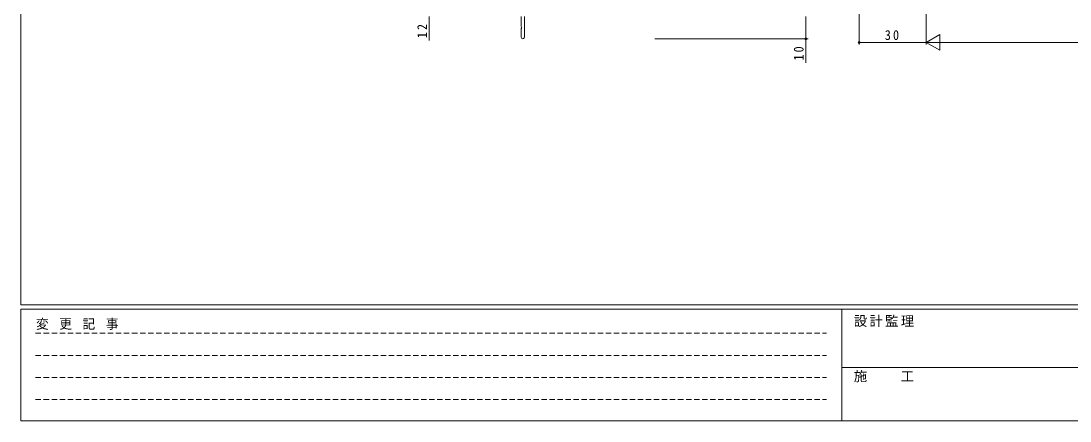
# Model space of a CAD drawing. Units: millimetres, scale not verified. Extents: x -594 to 539, y -420 to 386.
# Drawn here: x -590 to -119.7, y -420 to -240.9 of the extents above; entities that cross this region are included whole.
import ezdxf

# ---------------------------------------------------------------- set-up
doc = ezdxf.new("R2010")
doc.units = ezdxf.units.MM
doc.header["$LTSCALE"] = 2
doc.linetypes.add('DASHED1', pattern=[1.8, 1.2, -0.6])
for name, color, linetype, lineweight in [('0-1_YKK_ZWAK', 7, 'Continuous', 9), ('0-3_YKK_11', 7, 'Continuous', 9), ('0-7_YKK_D', 6, 'Continuous', 9)]:
    doc.layers.add(name, color=color, linetype=linetype, lineweight=lineweight)
doc.styles.add('ＭＳ ゴシック', font='')
doc.styles.get('ＭＳ ゴシック').set_extended_font_data('MS Gothic')

msp = doc.modelspace()

# ---------------------------------------------------------------- linework, layer by layer
at = {"layer": '0-1_YKK_ZWAK'}
for p, q in [((-590, -368), (-590, 382)), ((510, -368), (-590, -368)), ((-590, -420), (-590, -370)), ((456, -370), (-590, -370)), ((-222, -370), (-222, -420)), ((-222, -395.999), (-38, -395.999)), ((-590, -420), (456, -420))]:
    msp.add_line(p, q, dxfattribs=at)
at = {"layer": '0-1_YKK_ZWAK', "linetype": 'DASHED1'}
for p, q in [((-583.43, -380.732), (-228.87, -380.732)), ((-583.43, -390.63), (-228.87, -390.63)), ((-583.43, -400.528), (-228.87, -400.528)), ((-583.43, -410.426), (-228.87, -410.426))]:
    msp.add_line(p, q, dxfattribs=at)
at = {"layer": '0-3_YKK_11'}
for p, q in [((-365.753, -243.444), (-365.753, -238.902)), ((-364.253, -238.902), (-364.253, -248.152)), ((-365.633, -243.627), (-365.753, -243.444)), ((-365.753, -244.36), (-365.633, -244.177)), ((-365.753, -248.152), (-365.753, -244.36)), ((-365.633, -244.177), (-365.633, -243.627))]:
    msp.add_line(p, q, dxfattribs=at)
msp.add_arc((-365.003, -248.152), 0.75, 179.99998, 0, dxfattribs=at)
at = {"layer": '0-7_YKK_D'}
for p, q in [((-214.164, -162.792), (-214.164, -251.489)), ((-184.164, -162.792), (-184.164, -251.489)), ((-184.164, -162.792), (-184.164, -251.489)), ((-406.941, -238.902), (-406.941, -249.642)), ((-238.056, -238.902), (-238.056, -248.902)), ((-305.753, -248.902), (-237.056, -248.902)), ((-238.056, -248.902), (-238.056, -259.642)), ((-184.164, -250.489), (-178.102, -246.989)), ((-178.102, -253.989), (-178.102, -246.989)), ((-184.164, -250.489), (-214.164, -250.489)), ((-184.164, -250.489), (-172.04, -250.489)), ((-184.164, -250.489), (-178.102, -253.989)), ((-177.164, -250.489), (295.836, -250.489))]:
    msp.add_line(p, q, dxfattribs=at)
for centre in [(-238.056, -248.902), (-214.164, -250.489)]:
    msp.add_circle(centre, 0.425, dxfattribs=at)

# ---------------------------------------------------------------- texts
at = {"layer": '0-1_YKK_ZWAK', "char_height": 4.399, "attachment_point": 7, "style": 'ＭＳ ゴシック'}
for s, insert in [('\\T1.22;\\W0.95;変\\~更\\~記\\~事', (-583.265, -379.209)), ('\\T1.17;設計監理', (-216.615, -377.904)), ('\\T1.17;施\u3000\u3000工', (-216.615, -402.649))]:
    msp.add_mtext(s, dxfattribs=dict(at, insert=insert))
at = {"layer": '0-7_YKK_D', "color": 7, "char_height": 4.399, "attachment_point": 7, "rotation": 90, "style": 'ＭＳ ゴシック'}
for s, insert in [('\\T1.36;\\W0.9;12', (-407.941, -248.642)), ('\\T1.36;\\W0.9;10', (-239.056, -258.642))]:
    msp.add_mtext(s, dxfattribs=dict(at, insert=insert))
at = {"layer": '0-7_YKK_D', "color": 7, "insert": (-202.684, -249.489), "char_height": 4.399, "attachment_point": 7, "style": 'ＭＳ ゴシック'}
msp.add_mtext('\\T1.36;\\W0.9;30', dxfattribs=at)

doc.saveas('drawing.dxf')
